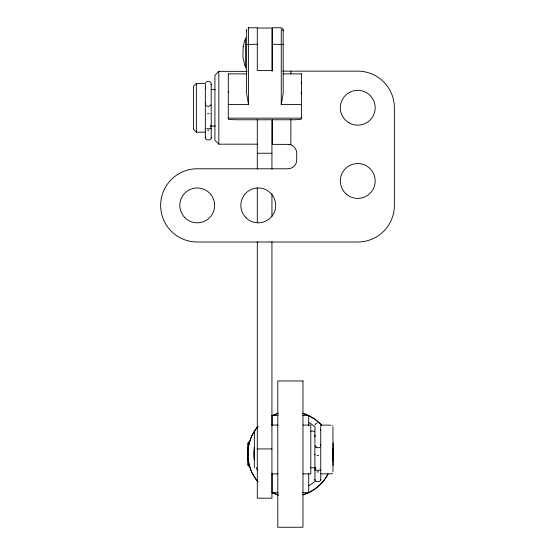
<?xml version="1.0" encoding="UTF-8"?>
<svg xmlns="http://www.w3.org/2000/svg" width="555" height="555" viewBox="0 0 555 555"><rect width="100%" height="100%" fill="white"/><g stroke="black" fill="none" stroke-linecap="round" stroke-linejoin="round"><path stroke-width="0.83" d="M301.518 91.478L301.15 93.948M247.807 450.75L247.794 457.258M332.764 459.498L332.757 448.801M247.842 452.575L247.842 455.634M301.518 81.647L301.192 83.902M243.159 46.863L242.875 56.575L244.866 66.066M332.688 460.067L333.097 454.552L332.723 448.398M211.108 84.908C212.1 81.758 207.258 79.76 205.738 82.688M211.205 126.04L211.108 126.797L211.108 125.284M246.656 29.269L246.6 93.601L248.55 104.541L228.292 104.541M314.997 435.231L314.997 436.743M246.6 30.858L246.663 30.345M205.447 102.488L205.447 103.958M211.108 103.958L211.205 103.223M314.997 444.187L314.997 445.665M320.651 445.665L320.651 444.187M314.893 433.892L314.997 433.247M243.159 46.884L244.866 39.787M211.108 128.92L211.108 127.962M314.893 479.811L314.997 469.662M320.651 470.619L320.755 470.14M205.447 87.85L205.447 88.717M314.997 429.549L314.997 430.416M320.651 430.416L320.651 429.549M301.518 104.541L281.26 104.541L283.21 93.4L283.147 29.2M249.292 442.467L249.452 441.912L248.147 447.732L247.676 453.463L248.016 459.512L249.452 466.311L249.32 465.867M249.653 442.009L251.623 436.175L256.382 428.259L257.971 426.58M314.997 425.095L315.753 423.777L317.065 423.021M328.067 473.956C323.905 482.129 316.829 488.553 308.691 492.701L302.808 494.977M327.956 474.032C322.968 483.78 313.776 491.557 303.231 494.609M211.108 113.151L211.108 112.72M314.997 454.42L314.997 454.85M257.992 426.379C244.477 441.697 244.477 466.519 257.992 481.837M210.817 104.93C209.915 106.553 207.494 106.872 206.203 105.54M205.35 138.105L205.35 83.389L196.366 83.389L193.438 86.316L193.438 129.232L196.366 132.166L205.35 132.166M247.03 71.345L218.823 71.345L214.917 75.251L214.917 140.269L218.823 144.175L257.291 144.175M210.345 128.108L209.034 128.871L206.814 128.573M319.285 447.705L319.895 447.24M319.895 469.808L317.821 470.668L315.753 469.808M332.383 473.276L331.002 473.845L320.755 473.866M246.6 44.456L257.291 44.268M272.082 425.831L272.082 415.515L277.972 413.239M271.811 415.799L274.67 414.661M275.384 414.377L278.242 413.232M248.12 27.805L257.291 27.75L257.291 70.534L272.519 70.534M318.584 447.677L317.065 447.677M209.034 130.224L207.521 130.224M318.584 471.923L317.065 471.923M209.034 113.733L207.521 113.733M318.584 455.433L317.065 455.433M257.291 28.048L271.936 28.048L271.936 71.165M272.519 44.268L283.21 44.456M282.661 71.144L357.753 71.144A36.616 36.616 0 0 1 394.369 107.76L394.369 205.392A36.616 36.616 0 0 1 357.753 242.008L197.247 242.008A36.616 36.616 0 0 1 160.631 205.392A36.616 36.616 0 0 1 197.247 168.782L287.948 168.782A8.79 8.79 0 0 0 296.731 159.993L296.731 153.159A8.79 8.79 0 0 0 289.079 144.446M228.292 73.877L246.6 73.877M283.21 73.877L301.518 73.877M211.157 89.459L215.305 89.459M228.292 118.146L301.518 118.146M210.324 126.027L215.305 126.027M290.952 144.369L272.325 144.369L272.325 119.387M257.291 153.242L271.936 153.242M272.082 415.515L278.041 415.515M302.732 415.515L308.691 415.515L315.788 419.767L321.692 425.158M310.793 431.152L314.942 431.152M257.291 448.94L271.936 448.94M310.793 467.768L315.774 467.768M271.936 473.866L277.979 473.866M303.023 473.866L310.793 473.866L310.793 425.095L303.023 425.088M272.082 473.817L272.082 492.701L278.041 492.701M302.732 492.701L308.691 492.701L308.691 473.817M271.936 425.054L277.979 425.061M302.489 413.399L308.691 415.515L308.691 425.831M278.374 495.095L272.123 492.722M302.683 413.197L306.214 414.432L314.359 418.754L321.4 424.735M272.526 492.701L278.242 494.984M316.357 447.705L314.997 445.929M282.238 28.014L282.641 28.319M315.753 446.622L316.357 447.087M257.971 481.636L256.382 479.957L251.623 472.041L249.653 466.207M282.641 29.477L283.21 30.858M332.383 425.623L332.695 426.025M314.997 468.503L315.289 469.204L314.893 467.747M248.779 463.779L249.015 464.743M314.893 470.14L314.997 470.619M205.35 128.441L205.447 128.92M228.292 91.478L228.334 92.331M333.104 442.89L333.104 465.326M332.958 427.003L332.958 471.896M331.002 425.165L320.755 425.095L320.755 479.811M314.893 428.009L314.893 429.181M314.893 431.27L314.893 432.706M314.893 434.017L314.893 443.452M314.893 446.06L314.893 469.065M301.518 73.773L301.518 118.909A8.79 0.86 0 0 1 292.728 119.769L237.082 119.769A8.79 0.86 0 0 1 228.292 118.909L228.292 73.773M290.875 71.144L290.875 73.732M290.875 119.387L290.875 144.369M281.26 104.541L281.26 27.75L272.519 27.75L272.519 70.86M271.936 120.546L271.936 169.011M271.936 194L271.936 216.547M271.936 241.696L271.936 498.189L257.291 498.189L257.291 241.696M257.291 119.498L257.291 169.011M257.291 187.93L257.291 222.722M254.363 431.152L254.363 467.768M248.647 441.919L248.647 447.025M248.647 461.191L248.647 466.297M248.55 27.75L248.55 104.541M247.676 442.89L247.676 465.326M245.622 37.691L245.622 68.154M218.823 71.345L218.823 144.175M211.205 84.152L211.205 102.439M211.205 104.361L211.205 111.395M211.205 112.936L211.205 127.366M211.205 128.441L211.205 138.105M196.366 83.389L196.366 132.166M315.406 480.838A36.616 36.616 0 0 1 308.691 485.812M257.791 470.779A36.616 36.616 0 0 1 256.389 467.698M254.322 460.4A36.616 36.616 0 0 1 254.322 447.809M308.691 422.397A36.616 36.616 0 0 1 315.406 427.371M320.651 479.333A2.928 1.845 0 0 1 317.821 481.657A2.928 1.845 0 0 1 314.997 479.333M211.108 137.633A2.928 1.845 0 0 1 207.896 139.936A2.928 1.845 0 0 1 205.738 137.182M302.981 380.966L277.791 380.966L277.791 527.25L302.981 527.25L302.981 380.966M349.039 122.849A17.427 17.427 0 0 0 375.18 107.76A17.427 17.427 0 0 0 349.039 92.664A17.427 17.427 0 0 0 349.039 122.849M245.941 217.713A17.427 17.427 0 0 0 275.1 209.901A17.427 17.427 0 0 0 253.753 188.561A17.427 17.427 0 0 0 245.941 217.713M345.432 193.306A17.427 17.427 0 0 0 374.59 185.495A17.427 17.427 0 0 0 353.244 164.148A17.427 17.427 0 0 0 345.432 193.306M184.919 217.713A17.427 17.427 0 0 0 214.077 209.901A17.427 17.427 0 0 0 192.731 188.561A17.427 17.427 0 0 0 184.919 217.713"/></g></svg>
